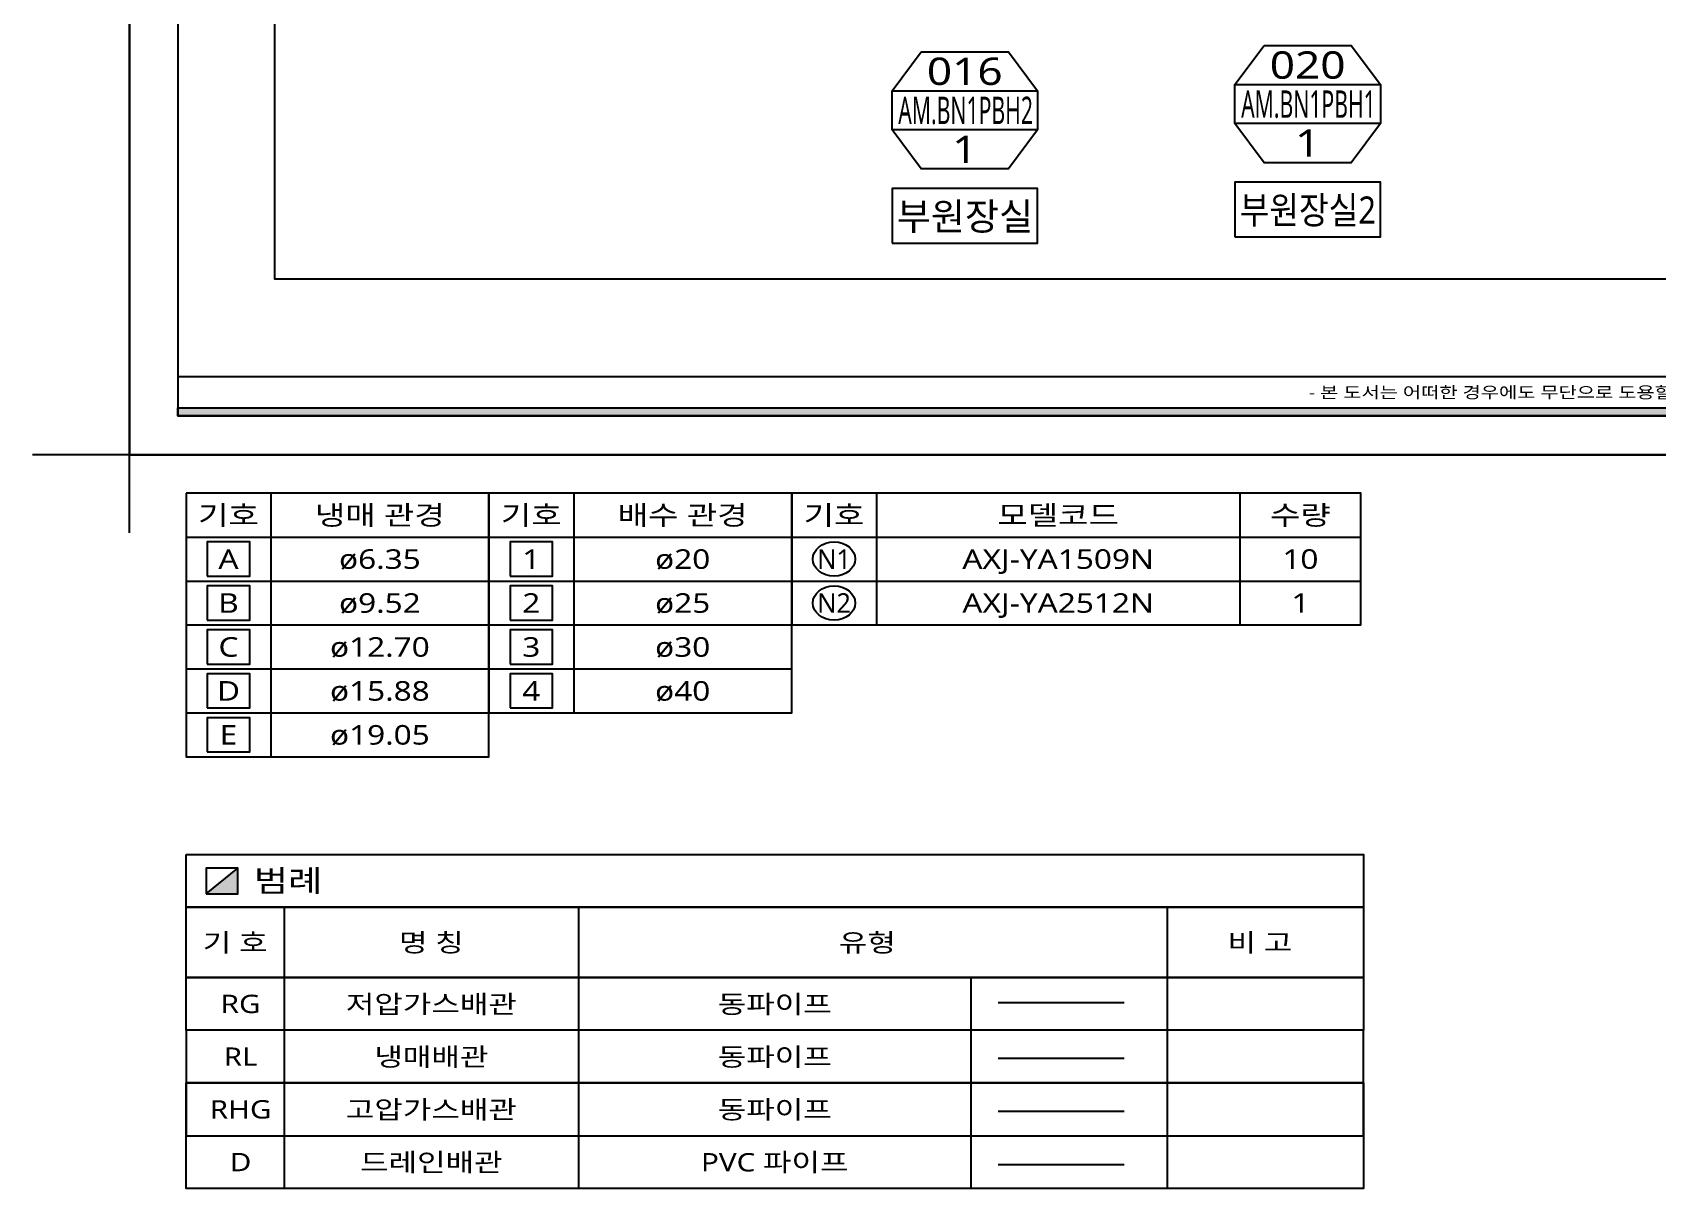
# Model space of a CAD drawing. Extents: x 11551484 to 2613213153046, y -2602833546311 to 14142.
# Drawn here: x 1299877998659 to 1301397559528, y -1303032740632 to -1301951899631 of the extents above; entities that cross this region are included whole.
import ezdxf
from ezdxf.enums import TextEntityAlignment as Align

# ---------------------------------------------------------------- set-up
doc = ezdxf.new("R2010")
doc.units = 0
doc.header["$LTSCALE"] = 1000
doc.header["$MEASUREMENT"] = 0
doc.layers.get('0').update_dxf_attribs({"linetype": 'CONTINUOUS'})
doc.layers.get('DEFPOINTS').update_dxf_attribs({"linetype": 'CONTINUOUS'})
for name, color, linetype in [('DVM_FLOOR', 2, 'CONTINUOUS'), ('DVM_INOUT_MARK', 2, 'CONTINUOUS'), ('DVM_INOUT_NAME', 7, 'CONTINUOUS'), ('DVM_LEGEND', 7, 'CONTINUOUS'), ('DVM_REPORT', 7, 'CONTINUOUS'), ('F-SYM', 7, 'CONTINUOUS'), ('FORM(YOURNAME)-11', 1, 'CONTINUOUS'), ('wall', 3, 'CONTINUOUS')]:
    doc.layers.add(name, color=color, linetype=linetype)
doc.styles.add('DVM_DEFAULT', font='malgun.ttf')
doc.styles.add('YOURNAME', font='HY울릉도M.TTF')
doc.styles.add('맑은 고딕', font='malgun.ttf')
pattern_1 = [(45, (-34694.73, 110.66), (-35.35533906, 35.35533906), [])]

# ---------------------------------------------------------------- blocks, each defined once
blk = doc.blocks.new('FORM-PLAN')
at = {"layer": 'FORM(YOURNAME)-11'}
h = blk.add_hatch(color=256, dxfattribs=at)
h.dxf.hatch_style = 1
h.paths.add_polyline_path([(-71444, 55115), (10556, 55115), (10556, 54915), (-71444, 54915)])
h.paths.add_polyline_path([(-71444, -2085), (10556, -2085), (10556, -2285), (-71444, -2285)])
at = {"layer": 'DEFPOINTS', "color": 158}
blk.add_line((1346, -1285), (-71444, -1285), dxfattribs=at)
blk.add_lwpolyline([(-71444, -2285), (10556, -2285), (10556, 55115), (-71444, 55115)], close=True, dxfattribs=at)
at = {"layer": 'DEFPOINTS'}
blk.add_lwpolyline([(-69444, 53115), (-64, 53115), (-64, 1215), (-69444, 1215)], close=True, dxfattribs=at)
at = {"layer": 'DEFPOINTS', "color": 1}
blk.add_lwpolyline([(-72444, -5285), (-72444, -3285), (-74444, -3285)], dxfattribs=at)
at = {"layer": 'FORM(YOURNAME)-11', "color": 250}
blk.add_lwpolyline([(-72444, -3285), (11556, -3285), (11556, 56115), (-72444, 56115)], close=True, dxfattribs=at)
at = {"layer": 'FORM(YOURNAME)-11'}
blk.add_lwpolyline([(-71444, -2085), (10556, -2085), (10556, -2285), (-71444, -2285)], close=True, dxfattribs=at)
at = {"layer": 'FORM(YOURNAME)-11', "color": 1, "style": '맑은 고딕'}
blk.add_text("- 본 도서는 어떠한 경우에도 무단으로 도용할 수 없으며 도용시 '지적재산권' 보호에 관한 법률에 의거, 법적 분쟁이 발생합니다.  또한 본 도서에 관한 모든 저작권은 당사에 있습니다. -", height=300, dxfattribs=at).set_placement((-32990, -1685), align=Align.MIDDLE_CENTER)
at = {"layer": 'FORM(YOURNAME)-11', "color": 3, "style": 'YOURNAME'}
for tag, height, p in [('1', 451, (9905, 18188)), ('2', 451, (9905, 17544)), ('3', 451, (9905, 16257)), ('4', 451, (9905, 14326)), ('5', 515, (9905, 12009)), ('6', 515, (9905, 9757)), ('7', 515, (9905, 7504)), ('8', 515, (9905, 5252)), ('9', 515, (9905, 2999)), ('10', 515, (5655, 811)), ('11', 515, (9905, 747)), ('12', 515, (5655, -1441)), ('13', 515, (9905, -1441))]:
    blk.add_attdef(tag, text='', height=height, dxfattribs=at).set_placement(p, align=Align.MIDDLE_RIGHT)
blk = doc.blocks.new('DVM_BACKGROUND')
at = {"layer": 'wall', "ltscale": 10}
h = blk.add_hatch(dxfattribs=at)
h.set_pattern_fill('_USER', color=256, scale=50, angle=45, pattern_type=0)
h.set_pattern_definition(pattern_1)
h.paths.add_polyline_path([(11488666, -14256373), (11488566, -14256373), (11488566, -14258567), (11488666, -14258567)])
h.paths.add_polyline_path([(11482901, -14255273), (11482901, -14257527), (11483061, -14257527), (11483061, -14258312), (11482901, -14258312), (11482901, -14258617), (11483201, -14258617), (11483201, -14255373), (11485598, -14255373), (11485617, -14255373), (11485617, -14255373), (11485627, -14255373), (11485698, -14255373), (11488566, -14255373), (11488566, -14255373), (11488566, -14255273), (11485934, -14255273), (11485834, -14255273), (11483101, -14255273)])
h.paths.add_polyline_path([(11481881, -14254180), (11481881, -14253459), (11482280, -14253459), (11482280, -14254180)], flags=9)
h.paths.add_polyline_path([(11481881, -14257334), (11481881, -14256606), (11482280, -14256606), (11482280, -14257334)], flags=9)
h.paths.add_polyline_path([(11485520, -14259049), (11486247, -14259049), (11486247, -14259448), (11485520, -14259448)], flags=9)
h.paths.add_polyline_path([(11485630, -14255858), (11485657, -14255858), (11485657, -14255624), (11485630, -14255624)], flags=9)
h = blk.add_hatch(dxfattribs=at)
h.set_pattern_fill('_USER', color=256, scale=50, angle=45, pattern_type=0)
h.set_pattern_definition(pattern_1)
h.paths.add_polyline_path([(11490066, -14258567), (11490601, -14258567), (11490601, -14257162), (11490166, -14257162), (11490166, -14256978), (11490066, -14256978), (11490066, -14257212), (11490551, -14257212), (11490551, -14257987), (11490066, -14257987)])
h.paths.add_polyline_path([(11493674, -14258567), (11493774, -14258567), (11493774, -14256778), (11493724, -14256778), (11493724, -14257272), (11493703, -14257272), (11493693, -14257272), (11493674, -14257272)])
h.paths.add_polyline_path([(11498159, -14255878), (11498059, -14255878), (11497959, -14255878), (11497959, -14255978), (11498059, -14255978), (11498059, -14256978), (11498159, -14256978)])
h.paths.add_polyline_path([(11498059, -14258567), (11498159, -14258567), (11498159, -14256978), (11498059, -14256978), (11498059, -14257878), (11498088, -14257878), (11498078, -14257878), (11498059, -14257878)])
h.paths.add_polyline_path([(11489008, -14259049), (11489725, -14259049), (11489725, -14259448), (11489008, -14259448)], flags=9)
h.paths.add_polyline_path([(11491160, -14259049), (11491881, -14259049), (11491881, -14259448), (11491160, -14259448)], flags=9)
at = {"layer": 'F-SYM', "xscale": 0.4, "yscale": 0.4, "zscale": 0.4}
blk.add_blockref('FORM-PLAN', (11506413, -14262072), dxfattribs=at)
blk = doc.blocks.new('CAD_INOUT_MARK')
at = {"layer": 'DVM_INOUT_MARK', "color": 0}
for p, q in [((-600, 1560), (600, 1560)), ((600, 1160), (-600, 1160))]:
    blk.add_line(p, q, dxfattribs=at)
blk.add_lwpolyline([(-360, 1960), (360, 1960), (600, 1560), (600, 1160), (360, 760), (-360, 760), (-600, 1160), (-600, 1560), (-360, 1960)], dxfattribs=at)
at = {"layer": 'DVM_INOUT_NAME'}
blk.add_lwpolyline([(-600, 0), (600, 0), (600, 560), (-600, 560)], close=True, dxfattribs=at)
at = {"layer": 'DVM_INOUT_MARK', "color": 0, "style": 'DVM_DEFAULT'}
for tag, p in [('CAP', (0, 1760)), ('NO', (0, 960))]:
    blk.add_attdef(tag, text='', height=280, dxfattribs=at).set_placement(p, align=Align.MIDDLE_CENTER)
for tag, width, p, p2 in [('MNAME', 0.755882, (-549, 1220), (563, 1220)), ('QTY', 0.520692, (710, 1220), (1089, 1220))]:
    blk.add_attdef(tag, text='', height=280, dxfattribs=dict(at, width=width)).set_placement(p, p2, align=Align.FIT)
at = {"layer": 'DVM_INOUT_NAME', "style": 'DVM_DEFAULT', "width": 0.924483}
blk.add_attdef('INAME', text='', height=280, dxfattribs=at).set_placement((-562, 134), (564, 134), align=Align.FIT)
blk = doc.blocks.new('CAD_P_LEGEND_01')
at = {"layer": 'DVM_REPORT'}
blk.add_hatch(color=2, dxfattribs=at).paths.add_polyline_path([(214, 1639.1), (83, 1508.2), (214, 1508.2)])
at = {"layer": 'DVM_REPORT', "color": 2}
blk.add_line((83, 1508.2), (214, 1639.1), dxfattribs=at)
at = {"layer": 'DVM_REPORT', "color": 7}
for p, q in [((405, 1440), (405, 0)), ((405, 1440), (405, 0)), ((1620, 1440), (1620, 0)), ((4050, 1440), (4050, 0)), ((4050, 1440), (4050, 0)), ((3240, 1080), (3240, 0))]:
    blk.add_line(p, q, dxfattribs=at)
at = {"layer": 'DVM_REPORT', "color": 3, "ltscale": 0.05}
for p, q in [((3352.3, 951.8), (3872.8, 951.8)), ((3352.3, 666.5), (3872.8, 666.5)), ((3352.3, 396.5), (3872.8, 396.5))]:
    blk.add_line(p, q, dxfattribs=at)
at = {"layer": 'DVM_REPORT', "color": 5, "ltscale": 0.05}
blk.add_line((3352.3, 122.5), (3872.8, 122.5), dxfattribs=at)
at = {"layer": 'DVM_REPORT', "color": 7}
for points in [[(0, 1710), (4860, 1710), (4860, 1440), (0, 1440)], [(0, 1440), (4860, 1440), (4860, 1080), (0, 1080)], [(0, 1080), (4860, 1080), (4860, 810), (0, 810)], [(4860, 810), (0, 810), (0, 540), (4860, 540)], [(0, 540), (4860, 540), (4860, 0), (0, 0)], [(4860, 540), (0, 540), (0, 270), (4860, 270)]]:
    blk.add_lwpolyline(points, close=True, dxfattribs=at)
at = {"layer": 'DVM_REPORT', "color": 2}
blk.add_lwpolyline([(83, 1508.2), (214, 1508.2), (214, 1639.1), (83, 1639.1)], close=True, dxfattribs=at)
at = {"layer": 'DVM_REPORT', "color": 2, "style": 'DVM_DEFAULT'}
blk.add_text('범례', height=112.5, dxfattribs=at).set_placement((280.3, 1576), align=Align.MIDDLE_LEFT)
for s, height, p in [('기 호', 93.75, (202.5, 1260)), ('명 칭', 93.75, (1012.5, 1260)), ('유형', 93.75, (2812.5, 1260)), ('비 고', 93.75, (4432.5, 1260)), ('RG', 93.75, (225, 945)), ('저압가스배관', 93.75, (1012.5, 945)), ('동파이프', 93.75, (2430, 945)), ('RL', 93.75, (225, 675)), ('냉매배관', 93.75, (1012.5, 675)), ('동파이프', 93.75, (2430, 675)), ('RHG', 93.75, (225, 405)), ('고압가스배관', 93.75, (1012.5, 405)), ('동파이프', 93.75, (2430, 405)), ('D', 93.8, (225, 135)), ('드레인배관', 93.75, (1012.5, 135)), ('PVC 파이프', 93.75, (2430, 135))]:
    blk.add_text(s, height=height, dxfattribs=at).set_placement(p, align=Align.MIDDLE)
blk = doc.blocks.new('260514_슬하신경정신과의원(에어컨 오봉수)')
at = {"layer": 'DVM_FLOOR'}
blk.add_lwpolyline([(11477435, -14239626), (11511035, -14239626), (11511035, -14263386), (11477435, -14263386)], close=True, dxfattribs=at)
at = {"layer": 'DVM_LEGEND', "color": 7}
for p, q in [((11478603, -14263778), (11478603, -14264228)), ((11481103, -14263778), (11481103, -14264228)), ((11483603, -14263778), (11483603, -14264228)), ((11486603, -14263778), (11486603, -14264228)), ((11478603, -14264228), (11478603, -14264678)), ((11481103, -14264228), (11481103, -14264678)), ((11483603, -14264228), (11483603, -14264678)), ((11486603, -14264228), (11486603, -14264678)), ((11478603, -14264678), (11478603, -14265128)), ((11481103, -14264678), (11481103, -14265128)), ((11483603, -14264678), (11483603, -14265128)), ((11486603, -14264678), (11486603, -14265128)), ((11478603, -14265128), (11478603, -14265578)), ((11481103, -14265128), (11481103, -14265578)), ((11478603, -14265578), (11478603, -14266028)), ((11481103, -14265578), (11481103, -14266028)), ((11478603, -14266028), (11478603, -14266478))]:
    blk.add_line(p, q, dxfattribs=at)
for points in [[(11477903, -14263778), (11477903, -14264228), (11480403, -14264228), (11480403, -14263778)], [(11480403, -14263778), (11480403, -14264228), (11482903, -14264228), (11482903, -14263778)], [(11482903, -14263778), (11482903, -14264228), (11487603, -14264228), (11487603, -14263778)]]:
    blk.add_lwpolyline(points, close=True, dxfattribs=at)
for points in [[(11477903, -14264228), (11477903, -14264678), (11480403, -14264678), (11480403, -14264228)], [(11480403, -14264228), (11480403, -14264678), (11482903, -14264678), (11482903, -14264228)], [(11482903, -14264228), (11482903, -14264678), (11487603, -14264678), (11487603, -14264228)], [(11477903, -14264678), (11477903, -14265128), (11480403, -14265128), (11480403, -14264678)], [(11480403, -14264678), (11480403, -14265128), (11482903, -14265128), (11482903, -14264678)], [(11482903, -14264678), (11482903, -14265128), (11487603, -14265128), (11487603, -14264678)], [(11477903, -14265128), (11477903, -14265578), (11480403, -14265578), (11480403, -14265128)], [(11480403, -14265128), (11480403, -14265578), (11482903, -14265578), (11482903, -14265128)], [(11477903, -14265578), (11477903, -14266028), (11480403, -14266028), (11480403, -14265578)], [(11480403, -14265578), (11480403, -14266028), (11482903, -14266028), (11482903, -14265578)], [(11477903, -14266028), (11477903, -14266478), (11480403, -14266478), (11480403, -14266028)]]:
    blk.add_lwpolyline(points, dxfattribs=at)
at = {"layer": 'DVM_LEGEND', "color": 2}
for points in [[(11478078, -14264628), (11478428, -14264628), (11478428, -14264278), (11478078, -14264278)], [(11480578, -14264628), (11480928, -14264628), (11480928, -14264278), (11480578, -14264278)], [(11478078, -14265078), (11478428, -14265078), (11478428, -14264728), (11478078, -14264728)], [(11480578, -14265078), (11480928, -14265078), (11480928, -14264728), (11480578, -14264728)], [(11478078, -14265528), (11478428, -14265528), (11478428, -14265178), (11478078, -14265178)], [(11480578, -14265528), (11480928, -14265528), (11480928, -14265178), (11480578, -14265178)], [(11478078, -14265978), (11478428, -14265978), (11478428, -14265628), (11478078, -14265628)], [(11480578, -14265978), (11480928, -14265978), (11480928, -14265628), (11480578, -14265628)], [(11478078, -14266428), (11478428, -14266428), (11478428, -14266078), (11478078, -14266078)]]:
    blk.add_lwpolyline(points, close=True, dxfattribs=at)
for centre in [(11483253, -14264453), (11483253, -14264903)]:
    blk.add_circle(centre, 175, dxfattribs=at)
blk.add_blockref('DVM_BACKGROUND', (0, 0))
at = {"layer": 'DVM_INOUT_MARK'}
ref = blk.add_blockref('CAD_INOUT_MARK', (11484332, -14261218), dxfattribs=at)
ref.add_attrib('CAP', '016', dxfattribs={"color": 0, "height": 280, "style": 'DVM_DEFAULT'}).set_placement((11484332, -14259458), align=Align.MIDDLE_CENTER)
ref.add_attrib('MNAME', 'AM.BN1PBH2', dxfattribs={"color": 0, "height": 280, "style": 'DVM_DEFAULT', "width": 0.466002}).set_placement((11483783, -14259998), (11484895, -14259998), align=Align.FIT)
ref.add_attrib('NO', '1', dxfattribs={"color": 0, "height": 280, "style": 'DVM_DEFAULT'}).set_placement((11484332, -14260258), align=Align.MIDDLE_CENTER)
ref.add_attrib('INAME', '부원장실', dxfattribs={"layer": 'DVM_INOUT_NAME', "height": 280, "style": 'DVM_DEFAULT', "width": 0.722974}).set_placement((11483770, -14261084), (11484897, -14261084), align=Align.FIT)
ref = blk.add_blockref('CAD_INOUT_MARK', (11487163, -14261154), dxfattribs=at)
ref.add_attrib('CAP', '020', dxfattribs={"color": 0, "height": 280, "style": 'DVM_DEFAULT'}).set_placement((11487163, -14259394), align=Align.MIDDLE_CENTER)
ref.add_attrib('MNAME', 'AM.BN1PBH1', dxfattribs={"color": 0, "height": 280, "style": 'DVM_DEFAULT', "width": 0.466002}).set_placement((11486614, -14259934), (11487725, -14259934), align=Align.FIT)
ref.add_attrib('NO', '1', dxfattribs={"color": 0, "height": 280, "style": 'DVM_DEFAULT'}).set_placement((11487163, -14260194), align=Align.MIDDLE_CENTER)
ref.add_attrib('INAME', '부원장실2', dxfattribs={"layer": 'DVM_INOUT_NAME', "height": 280, "style": 'DVM_DEFAULT', "width": 0.635487}).set_placement((11486601, -14261020), (11487727, -14261020), align=Align.FIT)
at = {"layer": 'DVM_LEGEND', "xscale": 2, "yscale": 2}
blk.add_blockref('CAD_P_LEGEND_01', (11477903, -14270898), dxfattribs=at)
at = {"layer": 'DVM_LEGEND', "color": 2, "style": 'DVM_DEFAULT'}
for s, p in [('기호', (11478253, -14264003)), ('냉매 관경', (11479503, -14264003)), ('기호', (11480753, -14264003)), ('배수 관경', (11482003, -14264003)), ('기호', (11483253, -14264003)), ('모델코드', (11485103, -14264003)), ('수량', (11487103, -14264003)), ('A', (11478253, -14264453)), ('ø6.35', (11479503, -14264453)), ('1', (11480753, -14264453)), ('ø20', (11482003, -14264453)), ('AXJ-YA1509N', (11485103, -14264453)), ('10', (11487103, -14264453)), ('B', (11478253, -14264903)), ('ø9.52', (11479503, -14264903)), ('2', (11480753, -14264903)), ('ø25', (11482003, -14264903)), ('AXJ-YA2512N', (11485103, -14264903)), ('1', (11487103, -14264903)), ('C', (11478253, -14265353)), ('ø12.70', (11479503, -14265353)), ('3', (11480753, -14265353)), ('ø30', (11482003, -14265353)), ('D', (11478253, -14265803)), ('ø15.88', (11479503, -14265803)), ('4', (11480753, -14265803)), ('ø40', (11482003, -14265803)), ('E', (11478253, -14266253)), ('ø19.05', (11479503, -14266253))]:
    blk.add_text(s, height=200, dxfattribs=at).set_placement(p, align=Align.MIDDLE_CENTER)
at = {"layer": 'DVM_LEGEND', "color": 2, "style": 'DVM_DEFAULT', "width": 0.8}
for s, p in [('N1', (11483253, -14264453)), ('N2', (11483253, -14264903))]:
    blk.add_text(s, height=200, dxfattribs=at).set_placement(p, align=Align.MIDDLE_CENTER)

msp = doc.modelspace()

# ---------------------------------------------------------------- block references
at = {"layer": 'wall', "ltscale": 10, "xscale": 113262, "yscale": 91306, "zscale": 113262}
msp.add_blockref('260514_슬하신경정신과의원(에어컨 오봉수)', (11365289, -14088532), dxfattribs=at)

doc.saveas('drawing.dxf')
